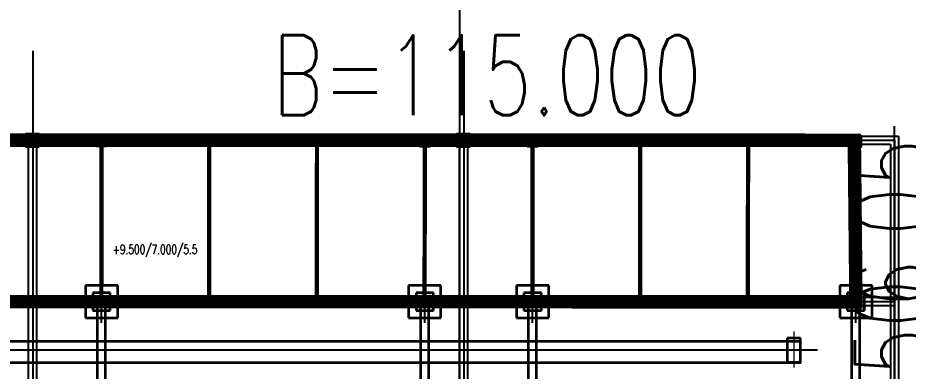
# Model space of a CAD drawing. Extents: x -170 to 1091, y -90 to 504.
# Drawn here: x 83.59 to 116.64, y 106.07 to 119.2 of the extents above; entities that cross this region are included whole.
import ezdxf

# ---------------------------------------------------------------- set-up
doc = ezdxf.new("R2010")
doc.units = 0
doc.header["$LTSCALE"] = 1000
for name, pattern in [('CENTER', [50.8, 31.75, -6.35, 6.35, -6.35]), ('DASH', [0.35, 0.25, -0.1]), ('点画线', [18, 12, -2, 2, -2])]:
    doc.linetypes.add(name, pattern=pattern)
doc.layers.get('0').update_dxf_attribs({"linetype": 'CONTINUOUS'})
doc.layers.get('Defpoints').update_dxf_attribs({"linetype": 'CONTINUOUS'})
for name, color, linetype in [('8米层', 7, 'CONTINUOUS'), ('PUB_DIM', 3, 'CONTINUOUS'), ('PUB_TEXT', 7, 'CONTINUOUS'), ('中心线', 3, 'CENTER'), ('中心线层', 1, 'CENTER'), ('已建', 8, 'CONTINUOUS'), ('方格网', 6, 'CONTINUOUS')]:
    doc.layers.add(name, color=color, linetype=linetype)
doc.layers.add('EB0', color=7, linetype='CONTINUOUS', lineweight=35)
doc.layers.add('细实线层', color=7, linetype='CONTINUOUS', lineweight=18)
doc.styles.add('_TCH_DIM', font='SIMPLEX', dxfattribs={"bigfont": 'GBCBIG'})
doc.styles.add('_TCH_DIM_T3', font='SIMPLEX', dxfattribs={"width": 0.705882, "bigfont": 'GBCBIG'})
doc.styles.add('ROMANS', font='txta.shx', dxfattribs={"width": 0.7, "bigfont": 'hztxt.shx'})
doc.dimstyles.new('_TCH_ARCH_M_M&&1', dxfattribs={"dimtxt": 2.975, "dimasz": 1, "dimexe": 2.5, "dimexo": 3, "dimgap": 1.2625, "dimtad": 1, "dimtxsty": '_TCH_DIM_T3', "dimblk": 'ARCHTICK', "dimcen": 2.5, "dimclrt": 7, "dimazin": 2, "dimtfac": 1, "dimtdec": 0, "dimtix": 1, "dimtmove": 2, "dimatfit": 3})

# ---------------------------------------------------------------- blocks, each defined once
blk = doc.blocks.new('*X132')
at = {"layer": 'EB0'}
for p, q in [((-300, 0), (-300, -300)), ((-300, 0), (-294, 0)), ((-300, -300), (-294, -300)), ((-289, -5), (-289, -135)), ((-289, -165), (-289, -295)), ((-278, -146), (-22, -146)), ((-278, -154), (-22, -154)), ((-11, -5), (-11, -135)), ((-11, -165), (-11, -295)), ((-6, 0), (0, 0)), ((-6, -300), (0, -300)), ((0, 0), (0, -300))]:
    blk.add_line(p, q, dxfattribs=at)
at = {"layer": 'EB0', "lineweight": 25}
for p, q in [((-300, -150), (0, -150)), ((-150, -146), (-150, -154))]:
    blk.add_line(p, q, dxfattribs=at)
at = {"layer": 'EB0'}
for centre, radius, start, end in [((-294, -5), 5, 0, 90), ((-294, -295), 5, 270, 0), ((-278, -135), 11, 180, 270), ((-278, -165), 11, 90, 180), ((-22, -135), 11, 270, 0), ((-22, -165), 11, 360, 90), ((-6, -5), 5, 90, 180), ((-6, -295), 5, 180, 270)]:
    blk.add_arc(centre, radius, start, end, dxfattribs=at)
blk = doc.blocks.new('*X131')
at = {"layer": 'EB0', "lineweight": 25}
for p, q in [((-500, 0), (-500, -500)), ((-500, 0), (0, 0)), ((0, 0), (-500, -500)), ((-500, 0), (0, -500)), ((0, 0), (0, -500)), ((-500, -500), (0, -500))]:
    blk.add_line(p, q, dxfattribs=at)
blk.add_blockref('*X132', (-100, -100), dxfattribs=at)
blk = doc.blocks.new('*X134')
at = {"layer": 'EB0'}
for p, q in [((-300, 0), (-300, -300)), ((-300, 0), (-294, 0)), ((-300, -300), (-294, -300)), ((-289, -5), (-289, -135)), ((-289, -165), (-289, -295)), ((-278, -146), (-22, -146)), ((-278, -154), (-22, -154)), ((-11, -5), (-11, -135)), ((-11, -165), (-11, -295)), ((-6, 0), (0, 0)), ((-6, -300), (0, -300)), ((0, 0), (0, -300))]:
    blk.add_line(p, q, dxfattribs=at)
at = {"layer": 'EB0', "lineweight": 25}
for p, q in [((-300, -150), (0, -150)), ((-150, -146), (-150, -154))]:
    blk.add_line(p, q, dxfattribs=at)
at = {"layer": 'EB0'}
for centre, radius, start, end in [((-294, -5), 5, 0, 90), ((-294, -295), 5, 270, 0), ((-278, -135), 11, 180, 270), ((-278, -165), 11, 90, 180), ((-22, -135), 11, 270, 0), ((-22, -165), 11, 0, 90), ((-6, -5), 5, 90, 180), ((-6, -295), 5, 180, 270)]:
    blk.add_arc(centre, radius, start, end, dxfattribs=at)
blk = doc.blocks.new('*X133')
at = {"layer": 'EB0', "lineweight": 25}
for p, q in [((-500, 0), (-500, -500)), ((-500, 0), (0, 0)), ((0, 0), (-500, -500)), ((-500, 0), (0, -500)), ((0, 0), (0, -500)), ((-500, -500), (0, -500))]:
    blk.add_line(p, q, dxfattribs=at)
blk.add_blockref('*X134', (-100, -100), dxfattribs=at)
blk = doc.blocks.new('*X270')
at = {"layer": 'EB0', "color": 2}
for p, q in [((600, 594), (-600, 594)), ((-600, 594), (-600, -606)), ((600, -606), (600, 594)), ((325, 318), (-325, 318)), ((-325, 318), (-325, -332)), ((-200, 194), (-179, 194)), ((-200, -206), (-200, 194)), ((-179, 20), (-179, 194)), ((-159, 0), (159, 0)), ((200, 194), (179, 194)), ((179, 20), (179, 194)), ((200, -206), (200, 194)), ((325, -332), (325, 318)), ((-200, -206), (-179, -206)), ((-179, -206), (-179, -33)), ((-159, -13), (159, -13)), ((179, -206), (179, -33)), ((200, -206), (179, -206)), ((-600, -606), (600, -606)), ((-325, -332), (325, -332))]:
    blk.add_line(p, q, dxfattribs=at)
for centre, start, end in [((-159, 20), 180, 270), ((159, 20), 270, 360), ((-159, -33), 90, 180), ((159, -33), 0, 90)]:
    blk.add_arc(centre, 20, start, end, dxfattribs=at)
at = {"layer": '中心线层'}
blk.add_line((0, -795), (0, 773), dxfattribs=at)
at = {"layer": '中心线层', "linetype": '点画线', "lineweight": 18}
blk.add_line((-603, -6), (603, -6), dxfattribs=at)
blk = doc.blocks.new('*X272')
at = {"layer": 'EB0', "color": 2}
for p, q in [((600, 594), (-600, 594)), ((-600, 594), (-600, -606)), ((600, -606), (600, 594)), ((325, 318), (-325, 318)), ((-325, 318), (-325, -332)), ((-200, 194), (-179, 194)), ((-200, -206), (-200, 194)), ((-179, 20), (-179, 194)), ((-159, 0), (159, 0)), ((200, 194), (179, 194)), ((179, 20), (179, 194)), ((200, -206), (200, 194)), ((325, -332), (325, 318)), ((-200, -206), (-179, -206)), ((-179, -206), (-179, -33)), ((-159, -13), (159, -13)), ((179, -206), (179, -33)), ((200, -206), (179, -206)), ((-600, -606), (600, -606)), ((-325, -332), (325, -332))]:
    blk.add_line(p, q, dxfattribs=at)
for centre, start, end in [((-159, 20), 180, 270), ((159, 20), 270, 360), ((-159, -33), 90, 180), ((159, -33), 0, 90)]:
    blk.add_arc(centre, 20, start, end, dxfattribs=at)
at = {"layer": '中心线层'}
blk.add_line((0, -795), (0, 773), dxfattribs=at)
at = {"layer": '中心线层', "linetype": '点画线', "lineweight": 18}
blk.add_line((-603, -6), (603, -6), dxfattribs=at)
blk = doc.blocks.new('*X273')
at = {"layer": 'EB0', "color": 2}
for p, q in [((600, 594), (-600, 594)), ((-600, 594), (-600, -606)), ((600, -606), (600, 594)), ((325, 318), (-325, 318)), ((-325, 318), (-325, -332)), ((-200, 194), (-179, 194)), ((-200, -206), (-200, 194)), ((-179, 20), (-179, 194)), ((-159, 0), (159, 0)), ((200, 194), (179, 194)), ((179, 20), (179, 194)), ((200, -206), (200, 194)), ((325, -332), (325, 318)), ((-200, -206), (-179, -206)), ((-179, -206), (-179, -33)), ((-159, -13), (159, -13)), ((179, -206), (179, -33)), ((200, -206), (179, -206)), ((-600, -606), (600, -606)), ((-325, -332), (325, -332))]:
    blk.add_line(p, q, dxfattribs=at)
for centre, start, end in [((-159, 20), 180, 270), ((159, 20), 270, 360), ((-159, -33), 90, 180), ((159, -33), 0, 90)]:
    blk.add_arc(centre, 20, start, end, dxfattribs=at)
at = {"layer": '中心线层'}
blk.add_line((0, -795), (0, 773), dxfattribs=at)
at = {"layer": '中心线层', "linetype": '点画线', "lineweight": 18}
blk.add_line((-603, -6), (603, -6), dxfattribs=at)
blk = doc.blocks.new('*X265')
at = {"layer": 'EB0', "color": 2}
for p, q in [((600, 594), (-600, 594)), ((-600, 594), (-600, -606)), ((600, -606), (600, 594)), ((325, 318), (-325, 318)), ((-325, 318), (-325, -332)), ((-200, 194), (-179, 194)), ((-200, -206), (-200, 194)), ((-179, 20), (-179, 194)), ((-159, 0), (159, 0)), ((200, 194), (179, 194)), ((179, 20), (179, 194)), ((200, -206), (200, 194)), ((325, -332), (325, 318)), ((-200, -206), (-179, -206)), ((-179, -206), (-179, -33)), ((-159, -13), (159, -13)), ((179, -206), (179, -33)), ((200, -206), (179, -206)), ((-600, -606), (600, -606)), ((-325, -332), (325, -332))]:
    blk.add_line(p, q, dxfattribs=at)
for centre, start, end in [((-159, 20), 180, 270), ((159, 20), 270, 360), ((-159, -33), 90, 180), ((159, -33), 0, 90)]:
    blk.add_arc(centre, 20, start, end, dxfattribs=at)
at = {"layer": '中心线层'}
blk.add_line((0, -795), (0, 773), dxfattribs=at)
at = {"layer": '中心线层', "linetype": '点画线', "lineweight": 18}
blk.add_line((-603, -6), (603, -6), dxfattribs=at)
blk = doc.blocks.new('_ArchTick')
at = {"color": 0, "linetype": 'ByBlock', "const_width": 0.4}
blk.add_lwpolyline([(-0.5, -0.5), (0.5, 0.5)], dxfattribs=at)
blk = doc.blocks.new('*D324')
at = {"layer": 'Defpoints', "color": 0, "linetype": 'Continuous', "transparency": 16777216}
for p in [(116.15, 108.576), (114.875, 104.076), (118.9, 104.076)]:
    blk.add_point(p, dxfattribs=at)
at = {"layer": 'PUB_DIM', "color": 0, "linetype": 'Continuous', "lineweight": -2, "transparency": 16777216}
for p, q in [((118.9, 108.576), (118.9, 109.576)), ((118.9, 108.576), (118.9, 104.076)), ((119.15, 108.576), (121.4, 108.576)), ((117.875, 104.076), (121.4, 104.076)), ((118.9, 104.076), (118.9, 103.076))]:
    blk.add_line(p, q, dxfattribs=at)
for p, rotation in [((118.9, 108.576), 269.9999401232867), ((118.9, 104.076), 89.99994012328672)]:
    blk.add_blockref('_ArchTick', p, dxfattribs=dict(at, rotation=rotation))
at = {"layer": 'PUB_DIM', "color": 7, "linetype": 'Continuous', "transparency": 16777216, "insert": (116.15, 106.326), "char_height": 2.975, "attachment_point": 5, "rotation": 89.9999, "style": '_TCH_DIM_T3'}
blk.add_mtext('\\A1;4.50', dxfattribs=at)
blk = doc.blocks.new('*D325')
at = {"layer": 'Defpoints', "color": 0, "linetype": 'Continuous', "transparency": 16777216}
for p in [(116.15, 114.576), (118.9, 114.576), (116.15, 108.526)]:
    blk.add_point(p, dxfattribs=at)
at = {"layer": 'PUB_DIM', "color": 0, "linetype": 'Continuous', "lineweight": -2, "transparency": 16777216}
for p, q in [((118.9, 114.576), (118.9, 115.576)), ((118.9, 108.526), (118.9, 114.576)), ((119.15, 114.576), (121.4, 114.576)), ((118.9, 108.526), (118.9, 107.526)), ((119.15, 108.526), (121.4, 108.526))]:
    blk.add_line(p, q, dxfattribs=at)
for p, rotation in [((118.9, 114.576), 269.9999401232867), ((118.9, 108.526), 89.99994012328673)]:
    blk.add_blockref('_ArchTick', p, dxfattribs=dict(at, rotation=rotation))
at = {"layer": 'PUB_DIM', "color": 7, "linetype": 'Continuous', "transparency": 16777216, "insert": (116.15, 111.551), "char_height": 2.975, "attachment_point": 5, "rotation": 89.9999, "style": '_TCH_DIM_T3'}
blk.add_mtext('\\A1;6.05', dxfattribs=at)

msp = doc.modelspace()

# ---------------------------------------------------------------- linework, layer by layer
at = {"color": 1, "linetype": 'DASH', "ltscale": 800}
for p, q in [((84.15001, 117.97583), (84.14994, 54.27583)), ((100.15001, 117.97581), (100.14994, 54.27581)), ((116.13002, 114.04999), (116.12996, 54.34999))]:
    msp.add_line(p, q, dxfattribs=at)
at = {"linetype": 'Continuous', "const_width": 0.5, "elevation": 0}
msp.add_lwpolyline([(82.69449, 108.65403), (114.70249, 108.64351), (114.64252, 114.64999), (82.69449, 114.65403)], close=True, dxfattribs=at)
at = {"layer": 'EB0', "lineweight": 25}
for p, q in [((68.85002, 114.80004, 0), (116.28002, 114.79999, 0)), ((116.28002, 114.79999, 0), (116.27999, 82.29999, 0)), ((68.85002, 114.65004, 0), (116.13002, 114.64999, 0)), ((68.85002, 114.50004, 0), (115.98002, 114.49999, 0)), ((83.98002, 114.50002, 0), (83.98001, 104.70002, 0)), ((84.13002, 114.65002, 0), (99.00002, 114.65001, 0)), ((84.28002, 114.50002, 0), (84.28001, 104.70002, 0)), ((99.98002, 114.65, 0), (99.98001, 104.7, 0)), ((100.28002, 114.65, 0), (100.28001, 104.7, 0)), ((115.98002, 114.49999, 0), (115.97999, 82.29999, 0)), ((116.13002, 114.64999, 0), (116.13, 89.74999, 0)), ((116.13002, 108.79999, 0), (68.85002, 108.80004, 0)), ((116.13002, 108.64999, 0), (68.85002, 108.65004, 0)), ((116.13002, 108.49999, 0), (68.85002, 108.50004, 0))]:
    msp.add_line(p, q, dxfattribs=at)
at = {"layer": 'EB0', "color": 13}
for p, q in [((114.84949, 108.80001, 0), (70.54949, 108.80006, 0)), ((114.84948, 104.90001, 0), (114.84949, 108.80001, 0)), ((114.54949, 108.50001, 0), (70.54949, 108.50006, 0)), ((86.54948, 105.04354, 0), (86.54949, 108.65654, 0)), ((86.84948, 105.05004, 0), (86.84949, 108.65004, 0)), ((98.54948, 105.05003, 0), (98.54949, 108.65003, 0)), ((98.84948, 105.05003, 0), (98.84949, 108.65003, 0)), ((102.54948, 105.05002, 0), (102.54949, 108.65002, 0)), ((102.84948, 105.05002, 0), (102.84949, 108.65002, 0)), ((114.54948, 105.05001, 0), (114.54949, 108.65001, 0))]:
    msp.add_line(p, q, dxfattribs=at)
at = {"layer": 'EB0'}
for p, q in [((112.66947, 107.17582), (58.3, 107.17588)), ((112.64949, 107.30001, 0), (112.14949, 107.30001, 0)), ((112.14949, 107.30001, 0), (112.14949, 106.40001, 0)), ((112.64949, 106.40001, 0), (112.64949, 107.30001, 0)), ((112.66947, 106.37582), (58.3, 106.37588)), ((112.14949, 106.40001, 0), (112.64949, 106.40001, 0))]:
    msp.add_line(p, q, dxfattribs=at)
at = {"layer": '中心线', "ltscale": 50}
msp.add_line((116.12997, 67.04999), (116.13002, 115.1719), dxfattribs=at)
at = {"layer": '中心线层', "linetype": '点画线', "lineweight": 18}
msp.add_line((112.39949, 107.54399, 0), (112.39948, 106.20085, 0), dxfattribs=at)
at = {"layer": '中心线层'}
msp.add_line((113.27297, 106.85001, 0), (81.34781, 106.85005, 0), dxfattribs=at)
at = {"layer": '已建', "color": 2, "linetype": 'Continuous', "elevation": 0}
for points in [[(86.49748, 114.434), (86.89748, 114.434), (86.89748, 114.834), (86.49748, 114.834)], [(98.49746, 114.42198), (98.89746, 114.42198), (98.89746, 114.82198), (98.49746, 114.82198)], [(102.49746, 114.41797), (102.89746, 114.41797), (102.89746, 114.81797), (102.49746, 114.81797)], [(114.50545, 114.39944), (114.90545, 114.39944), (114.90545, 114.79944), (114.50545, 114.79944)]]:
    msp.add_lwpolyline(points, close=True, dxfattribs=at)
at = {"layer": '已建', "color": 4, "linetype": 'Continuous', "const_width": 0.16, "elevation": 0}
for points in [[(86.69749, 114.65002), (86.69149, 108.65804)], [(90.69749, 114.65001), (90.69149, 108.65804)], [(94.69749, 114.65001), (94.69149, 108.65803)], [(98.69749, 114.65001), (98.69149, 108.65803)], [(102.69749, 114.65), (102.69149, 108.65802)], [(106.69746, 114.61797), (106.69146, 108.62599)], [(110.69746, 114.61796), (110.69146, 108.62598)], [(114.70549, 114.64199), (114.69949, 108.65001)]]:
    msp.add_lwpolyline(points, dxfattribs=at)
at = {"layer": '方格网', "color": 6, "linetype": 'Continuous'}
msp.add_line((100, -54.65023), (100, 494.06478), dxfattribs=at)
at = {"layer": '细实线层', "color": 2}
msp.add_line((114.84949, 108.72411, 0), (103.49949, 108.72412, 0), dxfattribs=at)

# ---------------------------------------------------------------- block references
at = {"layer": 'EB0', "lineweight": 25, "xscale": 0.001, "yscale": 0.001, "zscale": 0.001, "rotation": 359.9999401246263}
for name, p in [('*X131', (84.38002, 114.90002, 0)), ('*X133', (100.38002, 114.9, 0))]:
    msp.add_blockref(name, p, dxfattribs=at)
at = {"layer": 'EB0', "xscale": 0.001, "yscale": 0.001, "zscale": 0.001, "rotation": 359.9999401246263}
for name, p in [('*X270', (86.69949, 108.65654, 0)), ('*X272', (98.69949, 108.65653, 0)), ('*X273', (102.69949, 108.65652, 0)), ('*X265', (114.69949, 108.65651, 0))]:
    msp.add_blockref(name, p, dxfattribs=at)

# ---------------------------------------------------------------- texts
at = {"layer": '8米层', "color": 4, "ltscale": 8, "style": 'ROMANS', "width": 0.7}
msp.add_text(' +9.500/7.000/5.5', height=0.35, rotation=359.99994, dxfattribs=at).set_placement((86.93947, 110.41855))
at = {"layer": 'PUB_TEXT', "linetype": 'Continuous', "style": '_TCH_DIM', "width": 0.705882}
msp.add_text('B=115.000', height=2.975, dxfattribs=at).set_placement((93.0441, 115.57772))

# ---------------------------------------------------------------- dimensions: what is measured, and where the dimension line sits
at = {"layer": 'PUB_DIM', "linetype": 'Continuous'}
for base, p1, p2, picture, middle in [((118.90001, 114.57579), (116.15, 108.52581), (116.15001, 114.5758), '*D325', (116.15, 111.5508)), ((118.89999, 104.07581), (116.15, 108.5758), (114.87475, 104.07582), '*D324', (116.15, 106.32581))]:
    dim = msp.add_linear_dim(base=base, p1=p1, p2=p2, angle=89.99994, dimstyle='_TCH_ARCH_M_M&&1', dxfattribs=at)
    dim.commit()
    dim.dimension.update_dxf_attribs({"geometry": picture, "text_midpoint": middle})

doc.saveas('drawing.dxf')
